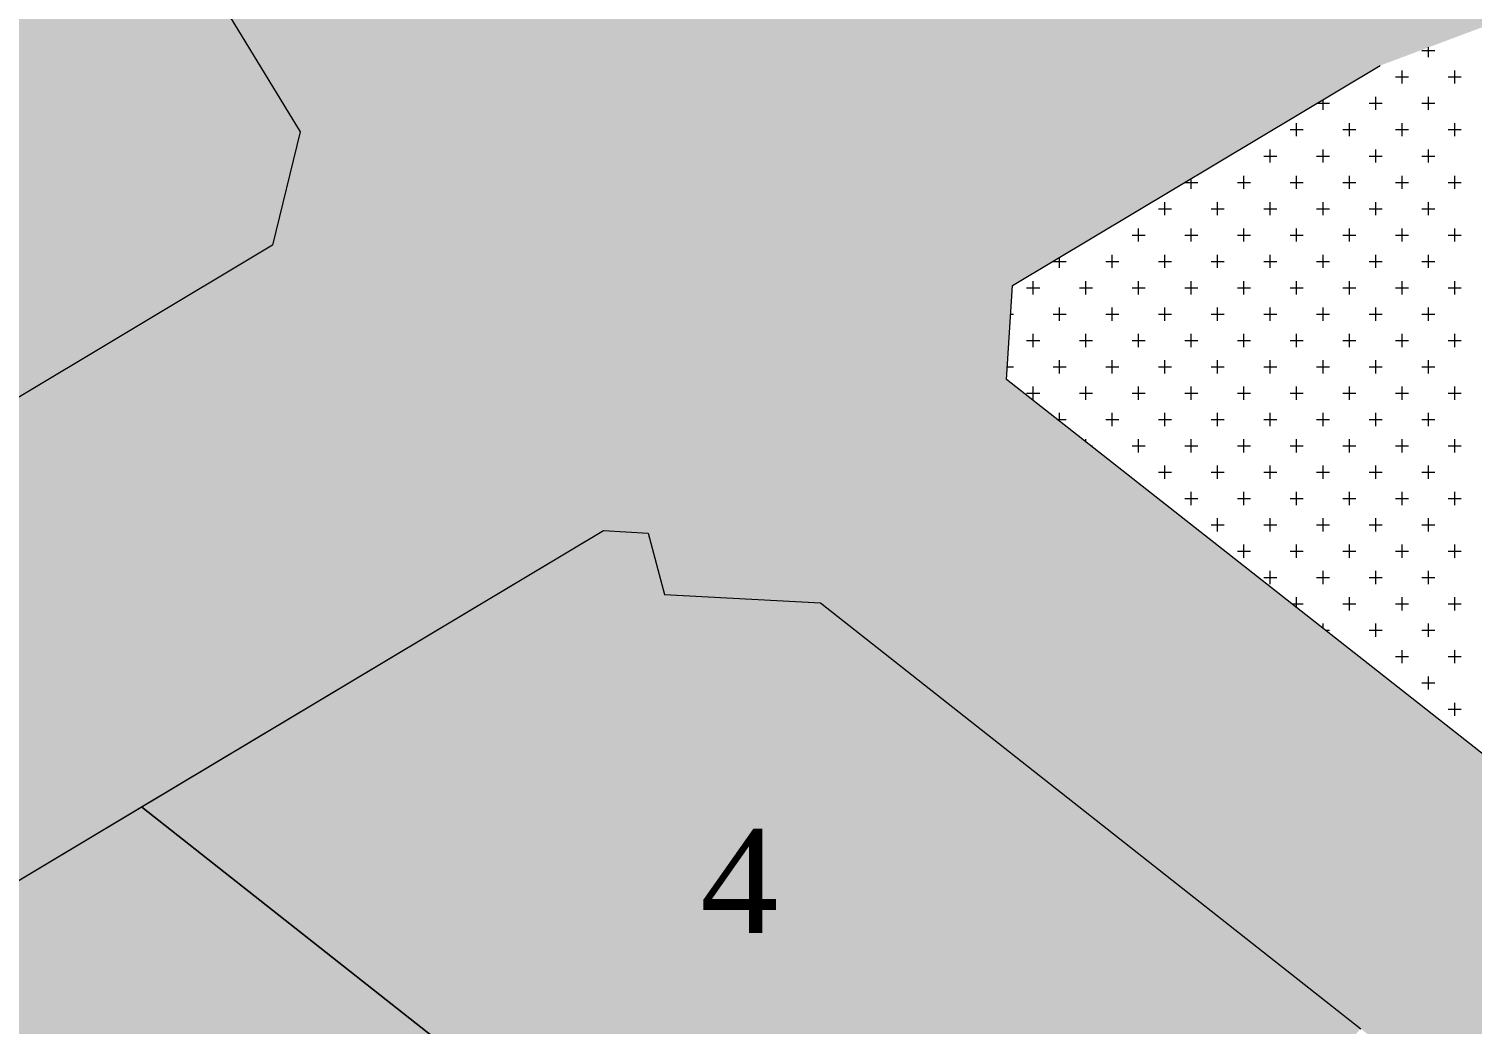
# Model space of a CAD drawing. Header units: metres. Extents: x 476631 to 477421, y 4483749 to 4484052.
# Drawn here: x 477175.91 to 477210.7, y 4483863.3 to 4483887.29 of the extents above; entities that cross this region are included whole.
import ezdxf

# ---------------------------------------------------------------- set-up
doc = ezdxf.new("R2010")
doc.units = ezdxf.units.M
for name, color, linetype, lineweight in [('PL_PARK', 97, 'Continuous', 0), ('serbest', 10, 'Continuous', 0), ('TK_KAD', 171, 'Continuous', 0), ('TK_PARSEL', 1, 'Continuous', 0)]:
    doc.layers.add(name, color=color, linetype=linetype, lineweight=lineweight)
doc.styles.get("Standard").update_dxf_attribs({"font": 'TimesNewRoman.ttf'})

msp = doc.modelspace()

# ---------------------------------------------------------------- hatches: boundary and pattern name
at = {"layer": 'serbest', "true_color": 0x636466}
h = msp.add_hatch(color=251, dxfattribs=at)
h.dxf.hatch_style = 1
h.paths.add_polyline_path([(477178.031, 4483905.45), (477171.772, 4483915.672), (477165.51, 4483925.907), (477160.327, 4483920.965), (477167.634, 4483909.023), (477173.898, 4483898.786), (477182.448, 4483884.811), (477190.837, 4483875.132), (477191.216, 4483887.727), (477188.456, 4483888.406), (477184.289, 4483895.215), (477184.289, 4483895.215)])
h = msp.add_hatch(color=251, dxfattribs=at)
h.dxf.hatch_style = 1
h.paths.add_polyline_path([(477215.994, 4483889.224), (477215.994, 4483889.305), (477216.209, 4483889.305), (477217.899, 4483889.939), (477217.899, 4483889.94), (477217.901, 4483889.94), (477221.709, 4483891.369), (477218.091, 4483900.801), (477204.091, 4483895.432), (477191.216, 4483887.727), (477190.837, 4483875.132), (477199.474, 4483878.837), (477199.62, 4483881.102), (477208.483, 4483886.405)])
at = {"layer": 'serbest'}
h = msp.add_hatch(color=14, dxfattribs=at)
h.dxf.hatch_style = 1
h.paths.add_polyline_path([(477173.898, 4483898.786), (477159.309, 4483890.056), (477168.904, 4483874.376), (477181.776, 4483882.078), (477182.448, 4483884.811)])
at = {"layer": 'serbest', "true_color": 0x636466}
h = msp.add_hatch(color=251, dxfattribs=at)
h.dxf.hatch_style = 1
h.paths.add_polyline_path([(477165.767, 4483860.846), (477178.623, 4483868.538), (477178.622, 4483868.538), (477189.759, 4483875.202), (477190.837, 4483875.132), (477182.448, 4483884.811), (477181.776, 4483882.078), (477168.904, 4483874.376), (477158.606, 4483868.213), (477148.309, 4483862.051), (477140.884, 4483857.609), (477147.759, 4483850.069)])
h = msp.add_hatch(color=251, dxfattribs=at)
h.dxf.hatch_style = 1
h.paths.add_polyline_path([(477199.474, 4483878.837), (477190.837, 4483875.132), (477191.227, 4483873.659), (477194.993, 4483873.455), (477208.013, 4483863.192), (477208.013, 4483863.192), (477219.832, 4483853.875), (477223.846, 4483859.67)])
at = {"layer": 'serbest'}
h = msp.add_hatch(color=14, dxfattribs=at)
h.dxf.hatch_style = 1
h.paths.add_polyline_path([(477194.993, 4483873.455), (477191.227, 4483873.659), (477190.837, 4483875.132), (477189.759, 4483875.202), (477178.623, 4483868.538), (477198.645, 4483852.755), (477208.013, 4483863.192)])
h = msp.add_hatch(color=14, dxfattribs=at)
h.dxf.hatch_style = 1
h.paths.add_polyline_path([(477178.623, 4483868.538), (477165.767, 4483860.845), (477177.521, 4483851.58), (477189.274, 4483842.315), (477189.276, 4483842.315), (477198.645, 4483852.755)])

# ---------------------------------------------------------------- linework, layer by layer
at = {"layer": 'PL_PARK', "color": 3, "linetype": 'Continuous'}
for p, q in [((477209.485, 4483886.765), (477209.802, 4483886.765)), ((477209.644, 4483886.606), (477209.644, 4483886.851)), ((477209.009, 4483885.971), (477209.009, 4483886.289)), ((477210.279, 4483885.971), (477210.279, 4483886.289)), ((477208.85, 4483886.13), (477209.167, 4483886.13)), ((477210.12, 4483886.13), (477210.437, 4483886.13)), ((477207.104, 4483885.336), (477207.104, 4483885.58)), ((477208.374, 4483885.336), (477208.374, 4483885.654)), ((477209.644, 4483885.336), (477209.644, 4483885.654)), ((477206.961, 4483885.495), (477207.262, 4483885.495)), ((477208.215, 4483885.495), (477208.532, 4483885.495)), ((477209.485, 4483885.495), (477209.802, 4483885.495)), ((477206.31, 4483884.86), (477206.627, 4483884.86)), ((477206.469, 4483884.701), (477206.469, 4483885.019)), ((477207.58, 4483884.86), (477207.897, 4483884.86)), ((477207.739, 4483884.701), (477207.739, 4483885.019)), ((477208.85, 4483884.86), (477209.167, 4483884.86)), ((477209.009, 4483884.701), (477209.009, 4483885.019)), ((477210.12, 4483884.86), (477210.437, 4483884.86)), ((477210.279, 4483884.701), (477210.279, 4483885.019)), ((477205.675, 4483884.225), (477205.992, 4483884.225)), ((477205.834, 4483884.066), (477205.834, 4483884.384)), ((477206.945, 4483884.225), (477207.262, 4483884.225)), ((477207.104, 4483884.066), (477207.104, 4483884.384)), ((477208.215, 4483884.225), (477208.532, 4483884.225)), ((477208.374, 4483884.066), (477208.374, 4483884.384)), ((477209.485, 4483884.225), (477209.802, 4483884.225)), ((477209.644, 4483884.066), (477209.644, 4483884.384)), ((477203.778, 4483883.59), (477204.087, 4483883.59)), ((477203.929, 4483883.431), (477203.929, 4483883.68)), ((477205.04, 4483883.59), (477205.357, 4483883.59)), ((477205.199, 4483883.431), (477205.199, 4483883.749)), ((477206.31, 4483883.59), (477206.627, 4483883.59)), ((477206.469, 4483883.431), (477206.469, 4483883.749)), ((477207.58, 4483883.59), (477207.897, 4483883.59)), ((477207.739, 4483883.431), (477207.739, 4483883.749)), ((477208.85, 4483883.59), (477209.167, 4483883.59)), ((477209.009, 4483883.431), (477209.009, 4483883.749)), ((477210.12, 4483883.59), (477210.437, 4483883.59)), ((477210.279, 4483883.431), (477210.279, 4483883.749)), ((477203.294, 4483882.796), (477203.294, 4483883.114)), ((477204.564, 4483882.796), (477204.564, 4483883.114)), ((477205.834, 4483882.796), (477205.834, 4483883.114)), ((477207.104, 4483882.796), (477207.104, 4483883.114)), ((477208.374, 4483882.796), (477208.374, 4483883.114)), ((477209.644, 4483882.796), (477209.644, 4483883.114)), ((477203.135, 4483882.955), (477203.452, 4483882.955)), ((477204.405, 4483882.955), (477204.722, 4483882.955)), ((477205.675, 4483882.955), (477205.992, 4483882.955)), ((477206.945, 4483882.955), (477207.262, 4483882.955)), ((477208.215, 4483882.955), (477208.532, 4483882.955)), ((477209.485, 4483882.955), (477209.802, 4483882.955)), ((477202.659, 4483882.161), (477202.659, 4483882.479)), ((477203.929, 4483882.161), (477203.929, 4483882.479)), ((477205.199, 4483882.161), (477205.199, 4483882.479)), ((477206.469, 4483882.161), (477206.469, 4483882.479)), ((477207.739, 4483882.161), (477207.739, 4483882.479)), ((477209.009, 4483882.161), (477209.009, 4483882.479)), ((477210.279, 4483882.161), (477210.279, 4483882.479)), ((477202.5, 4483882.32), (477202.817, 4483882.32)), ((477203.77, 4483882.32), (477204.087, 4483882.32)), ((477205.04, 4483882.32), (477205.357, 4483882.32)), ((477206.31, 4483882.32), (477206.627, 4483882.32)), ((477207.58, 4483882.32), (477207.897, 4483882.32)), ((477208.85, 4483882.32), (477209.167, 4483882.32)), ((477210.12, 4483882.32), (477210.437, 4483882.32)), ((477200.754, 4483881.526), (477200.754, 4483881.781)), ((477202.024, 4483881.526), (477202.024, 4483881.844)), ((477203.294, 4483881.526), (477203.294, 4483881.844)), ((477204.564, 4483881.526), (477204.564, 4483881.844)), ((477205.834, 4483881.526), (477205.834, 4483881.844)), ((477207.104, 4483881.526), (477207.104, 4483881.844)), ((477208.374, 4483881.526), (477208.374, 4483881.844)), ((477209.644, 4483881.526), (477209.644, 4483881.844)), ((477200.595, 4483881.685), (477200.912, 4483881.685)), ((477201.865, 4483881.685), (477202.182, 4483881.685)), ((477203.135, 4483881.685), (477203.452, 4483881.685)), ((477204.405, 4483881.685), (477204.722, 4483881.685)), ((477205.675, 4483881.685), (477205.992, 4483881.685)), ((477206.945, 4483881.685), (477207.262, 4483881.685)), ((477208.215, 4483881.685), (477208.532, 4483881.685)), ((477209.485, 4483881.685), (477209.802, 4483881.685)), ((477199.96, 4483881.05), (477200.277, 4483881.05)), ((477200.119, 4483880.891), (477200.119, 4483881.209)), ((477201.23, 4483881.05), (477201.547, 4483881.05)), ((477201.389, 4483880.891), (477201.389, 4483881.209)), ((477202.5, 4483881.05), (477202.817, 4483881.05)), ((477202.659, 4483880.891), (477202.659, 4483881.209)), ((477203.77, 4483881.05), (477204.087, 4483881.05)), ((477203.929, 4483880.891), (477203.929, 4483881.209)), ((477205.04, 4483881.05), (477205.357, 4483881.05)), ((477205.199, 4483880.891), (477205.199, 4483881.209)), ((477206.31, 4483881.05), (477206.627, 4483881.05)), ((477206.469, 4483880.891), (477206.469, 4483881.209)), ((477207.58, 4483881.05), (477207.897, 4483881.05)), ((477207.739, 4483880.891), (477207.739, 4483881.209)), ((477208.85, 4483881.05), (477209.167, 4483881.05)), ((477209.009, 4483880.891), (477209.009, 4483881.209)), ((477210.12, 4483881.05), (477210.437, 4483881.05)), ((477210.279, 4483880.891), (477210.279, 4483881.209)), ((477199.576, 4483880.415), (477199.643, 4483880.415)), ((477200.595, 4483880.415), (477200.912, 4483880.415)), ((477200.754, 4483880.256), (477200.754, 4483880.574)), ((477201.865, 4483880.415), (477202.182, 4483880.415)), ((477202.024, 4483880.256), (477202.024, 4483880.574)), ((477203.135, 4483880.415), (477203.452, 4483880.415)), ((477203.294, 4483880.256), (477203.294, 4483880.574)), ((477204.405, 4483880.415), (477204.722, 4483880.415)), ((477204.564, 4483880.256), (477204.564, 4483880.574)), ((477205.675, 4483880.415), (477205.992, 4483880.415)), ((477205.834, 4483880.256), (477205.834, 4483880.574)), ((477206.945, 4483880.415), (477207.262, 4483880.415)), ((477207.104, 4483880.256), (477207.104, 4483880.574)), ((477208.215, 4483880.415), (477208.532, 4483880.415)), ((477208.374, 4483880.256), (477208.374, 4483880.574)), ((477209.485, 4483880.415), (477209.802, 4483880.415)), ((477209.644, 4483880.256), (477209.644, 4483880.574)), ((477199.96, 4483879.78), (477200.277, 4483879.78)), ((477200.119, 4483879.621), (477200.119, 4483879.939)), ((477201.23, 4483879.78), (477201.547, 4483879.78)), ((477201.389, 4483879.621), (477201.389, 4483879.939)), ((477202.5, 4483879.78), (477202.817, 4483879.78)), ((477202.659, 4483879.621), (477202.659, 4483879.939)), ((477203.77, 4483879.78), (477204.087, 4483879.78)), ((477203.929, 4483879.621), (477203.929, 4483879.939)), ((477205.04, 4483879.78), (477205.357, 4483879.78)), ((477205.199, 4483879.621), (477205.199, 4483879.939)), ((477206.31, 4483879.78), (477206.627, 4483879.78)), ((477206.469, 4483879.621), (477206.469, 4483879.939)), ((477207.58, 4483879.78), (477207.897, 4483879.78)), ((477207.739, 4483879.621), (477207.739, 4483879.939)), ((477208.85, 4483879.78), (477209.167, 4483879.78)), ((477209.009, 4483879.621), (477209.009, 4483879.939)), ((477210.12, 4483879.78), (477210.437, 4483879.78)), ((477210.279, 4483879.621), (477210.279, 4483879.939)), ((477200.754, 4483878.986), (477200.754, 4483879.304)), ((477202.024, 4483878.986), (477202.024, 4483879.304)), ((477203.294, 4483878.986), (477203.294, 4483879.304)), ((477204.564, 4483878.986), (477204.564, 4483879.304)), ((477205.834, 4483878.986), (477205.834, 4483879.304)), ((477207.104, 4483878.986), (477207.104, 4483879.304)), ((477208.374, 4483878.986), (477208.374, 4483879.304)), ((477209.644, 4483878.986), (477209.644, 4483879.304)), ((477199.494, 4483879.145), (477199.643, 4483879.145)), ((477200.595, 4483879.145), (477200.912, 4483879.145)), ((477201.865, 4483879.145), (477202.182, 4483879.145)), ((477203.135, 4483879.145), (477203.452, 4483879.145)), ((477204.405, 4483879.145), (477204.722, 4483879.145)), ((477205.675, 4483879.145), (477205.992, 4483879.145)), ((477206.945, 4483879.145), (477207.262, 4483879.145)), ((477208.215, 4483879.145), (477208.532, 4483879.145)), ((477209.485, 4483879.145), (477209.802, 4483879.145)), ((477200.119, 4483878.351), (477200.119, 4483878.669)), ((477201.389, 4483878.351), (477201.389, 4483878.669)), ((477202.659, 4483878.351), (477202.659, 4483878.669)), ((477203.929, 4483878.351), (477203.929, 4483878.669)), ((477205.199, 4483878.351), (477205.199, 4483878.669)), ((477206.469, 4483878.351), (477206.469, 4483878.669)), ((477207.739, 4483878.351), (477207.739, 4483878.669)), ((477209.009, 4483878.351), (477209.009, 4483878.669)), ((477210.279, 4483878.351), (477210.279, 4483878.669)), ((477199.96, 4483878.51), (477200.277, 4483878.51)), ((477201.23, 4483878.51), (477201.547, 4483878.51)), ((477202.5, 4483878.51), (477202.817, 4483878.51)), ((477203.77, 4483878.51), (477204.087, 4483878.51)), ((477205.04, 4483878.51), (477205.357, 4483878.51)), ((477206.31, 4483878.51), (477206.627, 4483878.51)), ((477207.58, 4483878.51), (477207.897, 4483878.51)), ((477208.85, 4483878.51), (477209.167, 4483878.51)), ((477210.12, 4483878.51), (477210.437, 4483878.51)), ((477200.754, 4483877.831), (477200.754, 4483878.034)), ((477202.024, 4483877.716), (477202.024, 4483878.034)), ((477203.294, 4483877.716), (477203.294, 4483878.034)), ((477204.564, 4483877.716), (477204.564, 4483878.034)), ((477205.834, 4483877.716), (477205.834, 4483878.034)), ((477207.104, 4483877.716), (477207.104, 4483878.034)), ((477208.374, 4483877.716), (477208.374, 4483878.034)), ((477209.644, 4483877.716), (477209.644, 4483878.034)), ((477200.697, 4483877.875), (477200.912, 4483877.875)), ((477201.865, 4483877.875), (477202.182, 4483877.875)), ((477203.135, 4483877.875), (477203.452, 4483877.875)), ((477204.405, 4483877.875), (477204.722, 4483877.875)), ((477205.675, 4483877.875), (477205.992, 4483877.875)), ((477206.945, 4483877.875), (477207.262, 4483877.875)), ((477208.215, 4483877.875), (477208.532, 4483877.875)), ((477209.485, 4483877.875), (477209.802, 4483877.875)), ((477201.389, 4483877.331), (477201.389, 4483877.399)), ((477201.505, 4483877.24), (477201.547, 4483877.24)), ((477202.5, 4483877.24), (477202.817, 4483877.24)), ((477202.659, 4483877.081), (477202.659, 4483877.399)), ((477203.77, 4483877.24), (477204.087, 4483877.24)), ((477203.929, 4483877.081), (477203.929, 4483877.399)), ((477205.04, 4483877.24), (477205.357, 4483877.24)), ((477205.199, 4483877.081), (477205.199, 4483877.399)), ((477206.31, 4483877.24), (477206.627, 4483877.24)), ((477206.469, 4483877.081), (477206.469, 4483877.399)), ((477207.58, 4483877.24), (477207.897, 4483877.24)), ((477207.739, 4483877.081), (477207.739, 4483877.399)), ((477208.85, 4483877.24), (477209.167, 4483877.24)), ((477209.009, 4483877.081), (477209.009, 4483877.399)), ((477210.12, 4483877.24), (477210.437, 4483877.24)), ((477210.279, 4483877.081), (477210.279, 4483877.399)), ((477203.135, 4483876.605), (477203.452, 4483876.605)), ((477203.294, 4483876.446), (477203.294, 4483876.764)), ((477204.405, 4483876.605), (477204.722, 4483876.605)), ((477204.564, 4483876.446), (477204.564, 4483876.764)), ((477205.675, 4483876.605), (477205.992, 4483876.605)), ((477205.834, 4483876.446), (477205.834, 4483876.764)), ((477206.945, 4483876.605), (477207.262, 4483876.605)), ((477207.104, 4483876.446), (477207.104, 4483876.764)), ((477208.215, 4483876.605), (477208.532, 4483876.605)), ((477208.374, 4483876.446), (477208.374, 4483876.764)), ((477209.485, 4483876.605), (477209.802, 4483876.605)), ((477209.644, 4483876.446), (477209.644, 4483876.764)), ((477203.77, 4483875.97), (477204.087, 4483875.97)), ((477203.929, 4483875.811), (477203.929, 4483876.129)), ((477205.04, 4483875.97), (477205.357, 4483875.97)), ((477205.199, 4483875.811), (477205.199, 4483876.129)), ((477206.31, 4483875.97), (477206.627, 4483875.97)), ((477206.469, 4483875.811), (477206.469, 4483876.129)), ((477207.58, 4483875.97), (477207.897, 4483875.97)), ((477207.739, 4483875.811), (477207.739, 4483876.129)), ((477208.85, 4483875.97), (477209.167, 4483875.97)), ((477209.009, 4483875.811), (477209.009, 4483876.129)), ((477210.12, 4483875.97), (477210.437, 4483875.97)), ((477210.279, 4483875.811), (477210.279, 4483876.129)), ((477204.564, 4483875.176), (477204.564, 4483875.494)), ((477205.834, 4483875.176), (477205.834, 4483875.494)), ((477207.104, 4483875.176), (477207.104, 4483875.494)), ((477208.374, 4483875.176), (477208.374, 4483875.494)), ((477209.644, 4483875.176), (477209.644, 4483875.494)), ((477204.405, 4483875.335), (477204.722, 4483875.335)), ((477205.675, 4483875.335), (477205.992, 4483875.335)), ((477206.945, 4483875.335), (477207.262, 4483875.335)), ((477208.215, 4483875.335), (477208.532, 4483875.335)), ((477209.485, 4483875.335), (477209.802, 4483875.335)), ((477205.199, 4483874.541), (477205.199, 4483874.859)), ((477206.469, 4483874.541), (477206.469, 4483874.859)), ((477207.739, 4483874.541), (477207.739, 4483874.859)), ((477209.009, 4483874.541), (477209.009, 4483874.859)), ((477210.279, 4483874.541), (477210.279, 4483874.859)), ((477205.04, 4483874.7), (477205.357, 4483874.7)), ((477206.31, 4483874.7), (477206.627, 4483874.7)), ((477207.58, 4483874.7), (477207.897, 4483874.7)), ((477208.85, 4483874.7), (477209.167, 4483874.7)), ((477210.12, 4483874.7), (477210.437, 4483874.7)), ((477205.675, 4483874.065), (477205.992, 4483874.065)), ((477205.834, 4483873.906), (477205.834, 4483874.224)), ((477206.945, 4483874.065), (477207.262, 4483874.065)), ((477207.104, 4483873.906), (477207.104, 4483874.224)), ((477208.215, 4483874.065), (477208.532, 4483874.065)), ((477208.374, 4483873.906), (477208.374, 4483874.224)), ((477209.485, 4483874.065), (477209.802, 4483874.065)), ((477209.644, 4483873.906), (477209.644, 4483874.224)), ((477206.35, 4483873.43), (477206.627, 4483873.43)), ((477206.469, 4483873.336), (477206.469, 4483873.589)), ((477207.58, 4483873.43), (477207.897, 4483873.43)), ((477207.739, 4483873.271), (477207.739, 4483873.589)), ((477208.85, 4483873.43), (477209.167, 4483873.43)), ((477209.009, 4483873.271), (477209.009, 4483873.589)), ((477210.12, 4483873.43), (477210.437, 4483873.43)), ((477210.279, 4483873.271), (477210.279, 4483873.589)), ((477207.104, 4483872.837), (477207.104, 4483872.954)), ((477207.157, 4483872.795), (477207.262, 4483872.795)), ((477208.215, 4483872.795), (477208.532, 4483872.795)), ((477208.374, 4483872.636), (477208.374, 4483872.954)), ((477209.485, 4483872.795), (477209.802, 4483872.795)), ((477209.644, 4483872.636), (477209.644, 4483872.954)), ((477209.009, 4483872.001), (477209.009, 4483872.319)), ((477210.279, 4483872.001), (477210.279, 4483872.319)), ((477208.85, 4483872.16), (477209.167, 4483872.16)), ((477210.12, 4483872.16), (477210.437, 4483872.16)), ((477209.644, 4483871.366), (477209.644, 4483871.684)), ((477209.485, 4483871.525), (477209.802, 4483871.525)), ((477210.279, 4483870.731), (477210.279, 4483871.049)), ((477210.12, 4483870.89), (477210.437, 4483870.89))]:
    msp.add_line(p, q, dxfattribs=at)
at = {"layer": 'PL_PARK', "color": 3}
for p, q in [((477199.62, 4483881.102), (477208.483, 4483886.405)), ((477208.483, 4483886.405), (477208.483, 4483886.405)), ((477199.474, 4483878.837), (477199.62, 4483881.102)), ((477223.846, 4483859.67), (477199.474, 4483878.837))]:
    msp.add_line(p, q, dxfattribs=at)
at = {"layer": 'TK_KAD'}
for p, q in [((477147.759, 4483850.069), (477189.759, 4483875.202)), ((477189.759, 4483875.202), (477190.837, 4483875.132)), ((477190.837, 4483875.132), (477191.227, 4483873.659)), ((477191.227, 4483873.659), (477194.993, 4483873.455)), ((477194.993, 4483873.455), (477208.013, 4483863.192))]:
    msp.add_line(p, q, dxfattribs=at)
at = {"layer": 'TK_PARSEL'}
for p, q in [((477173.898, 4483898.786), (477182.448, 4483884.811)), ((477182.448, 4483884.811), (477181.776, 4483882.078)), ((477181.776, 4483882.078), (477168.904, 4483874.376)), ((477178.622, 4483868.538), (477189.759, 4483875.202)), ((477189.759, 4483875.202), (477190.837, 4483875.132)), ((477190.837, 4483875.132), (477191.227, 4483873.659)), ((477191.227, 4483873.659), (477194.993, 4483873.455)), ((477194.993, 4483873.455), (477208.013, 4483863.192)), ((477165.767, 4483860.846), (477178.622, 4483868.538)), ((477198.645, 4483852.755), (477178.622, 4483868.538)), ((477178.622, 4483868.538), (477178.622, 4483868.538)), ((477178.622, 4483868.538), (477198.645, 4483852.755))]:
    msp.add_line(p, q, dxfattribs=at)

# ---------------------------------------------------------------- texts
at = {"layer": 'serbest', "insert": (477192.091, 4483868.002), "char_height": 2.5, "attachment_point": 1}
msp.add_mtext_dynamic_manual_height_columns('4', width=11.84476, gutter_width=12.5, heights=[0], dxfattribs=at)

doc.saveas('drawing.dxf')
